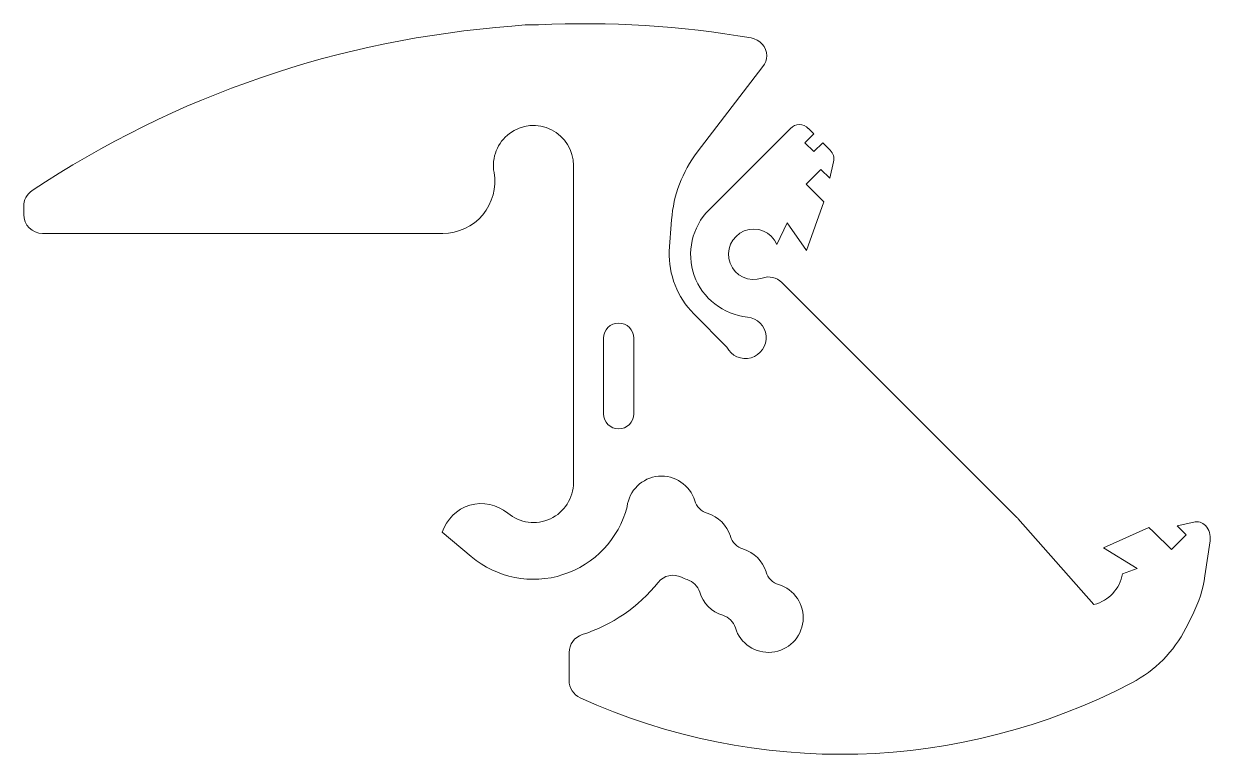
# Model space of a CAD drawing. Header units: inches. Extents: x -1.59 to 2.11, y -1.34 to 0.94.
import ezdxf

# ---------------------------------------------------------------- set-up
doc = ezdxf.new("R2010")
doc.units = ezdxf.units.IN
doc.header["$MEASUREMENT"] = 0

msp = doc.modelspace()

# ---------------------------------------------------------------- linework, layer by layer
at = {"color": 7, "linetype": 'Continuous', "lineweight": 15}
for p, q in [((0.5116, 0.5366), (0.7169, 0.8046)), ((0.8029, 0.6112), (0.5486, 0.3569)), ((0.848, 0.5662), (0.8758, 0.594)), ((0.8758, 0.594), (0.8586, 0.6112)), ((0.8757, 0.5384), (0.848, 0.5662)), ((0.9036, 0.5663), (0.8757, 0.5384)), ((0.9267, 0.5431), (0.9036, 0.5663)), ((0.125, 0.4951), (0.125, -0.4951)), ((0.8513, 0.437), (0.8975, 0.4832)), ((0.8975, 0.4832), (0.9254, 0.4553)), ((0.9254, 0.4553), (0.9372, 0.5065)), ((0.907, 0.3813), (0.8513, 0.437)), ((0.8527, 0.2296), (0.907, 0.3813)), ((-1.5921, 0.3674), (-1.5921, 0.3422)), ((0.4315, 0.3256), (0.4244, 0.2271)), ((0.7921, 0.3156), (0.7603, 0.2485)), ((0.8527, 0.2296), (0.7921, 0.3156)), ((-1.5331, 0.2831), (-0.2828, 0.2831)), ((1.5101, -0.6046), (0.7758, 0.1297)), ((0.5006, 0.0322), (0.6038, -0.072)), ((0.2189, -0.0442), (0.2189, -0.2804)), ((0.3134, -0.2804), (0.3134, -0.0442)), ((1.5126, -0.6072), (1.7508, -0.8761)), ((2.0622, -0.6186), (2.0111, -0.6304)), ((-0.2847, -0.6506), (-0.1942, -0.7266)), ((1.9217, -0.6354), (1.781, -0.6993)), ((1.9371, -0.6488), (1.9217, -0.6354)), ((1.9927, -0.7044), (1.9371, -0.6488)), ((2.0389, -0.6582), (1.9927, -0.7044)), ((2.0111, -0.6304), (2.0389, -0.6582)), ((1.8859, -0.7637), (1.781, -0.6993)), ((2.1134, -0.6771), (2.0975, -0.7865)), ((1.8396, -0.7798), (1.8859, -0.7637)), ((2.0591, -0.9076), (2.0378, -0.9498)), ((0.1114, -1.0265), (0.1114, -1.1136))]:
    msp.add_line(p, q, dxfattribs=at)
for centre, radius, start, end in [((0.1577, -2.171), 3.1091, 94.146, 123.6662), ((0, 0.4951), 0.44, 87.9979, 98.7718), ((0.1577, -2.171), 3.1091, 80.3298, 92.6236), ((0.67, 0.8356), 0.0591, 2.3784, 80.3298), ((0.67, 0.8405), 0.0591, 322.5472, 357.6216), ((0, 0.4951), 0.125, 0, 190), ((0.8307, 0.5834), 0.0394, 45, 135), ((0.8242, 0.2972), 0.3937, 142.5472, 175.8709), ((0.8988, 0.5153), 0.0394, 347.0054, 45), ((-0.2828, 0.4452), 0.1621, 270, 10), ((-1.5331, 0.3674), 0.0591, 123.6662, 180), ((-1.5331, 0.3422), 0.0591, 180, 270), ((0.6878, 0.2177), 0.1969, 135, 264.3011), ((0.6878, 0.2177), 0.0787, 22.9757, 289.6231), ((0.6878, 0.2177), 0.2636, 177.966, 224.739), ((0.7341, 0.0879), 0.0591, 45, 109.6231), ((0.2661, -0.0442), 0.0472, 0, 180), ((0.6618, -0.0428), 0.0649, 206.7567, 84.3011), ((0.2661, -0.2804), 0.0472, 180, 0), ((0.4001, -0.5834), 0.1083, 16.9275, 173.1607), ((0, -0.4951), 0.125, 230, 0), ((0.5602, -0.5347), 0.0591, 196.9275, 253.0725), ((-0.1626, -0.6889), 0.128, 50, 162.6199), ((0, -0.4951), 0.3022, 230, 345.549), ((0.5115, -0.6947), 0.1083, 16.9275, 73.0725), ((1.4684, -0.6464), 0.0591, 41.5362, 45), ((2.0711, -0.6569), 0.0394, 45, 102.9946), ((2.055, -0.6686), 0.0591, 351.7104, 41.9277), ((0.6715, -0.646), 0.0591, 196.9275, 253.0725), ((0.6228, -0.8061), 0.1083, 16.9275, 73.0725), ((0.7829, -0.7574), 0.0591, 196.9275, 253.0725), ((0, -0.4951), 0.499, 287.779, 321.3158), ((0.4356, -0.8439), 0.0591, 63.0525, 141.3158), ((0.5115, -0.6947), 0.1083, 243.0525, 253.0725), ((0.4627, -0.8548), 0.0591, 16.9275, 73.0725), ((0.7342, -0.9174), 0.1083, 196.9275, 73.0725), ((1.7229, -0.7614), 0.1181, 283.6457, 351.0359), ((1.7079, -0.7297), 0.3937, 333.1384, 351.7104), ((0.6228, -0.8061), 0.1083, 196.9275, 253.0725), ((0.5741, -0.9662), 0.0591, 16.9275, 73.0725), ((1.6865, -0.7719), 0.3937, 297.5796, 333.1384), ((0.1704, -1.0265), 0.0591, 107.779, 180), ((0.1704, -1.1136), 0.0591, 180, 245.5095), ((0.9598, 0.6194), 1.9634, 245.5095, 297.5796)]:
    msp.add_arc(centre, radius, start, end, dxfattribs=at)

doc.saveas('drawing.dxf')
